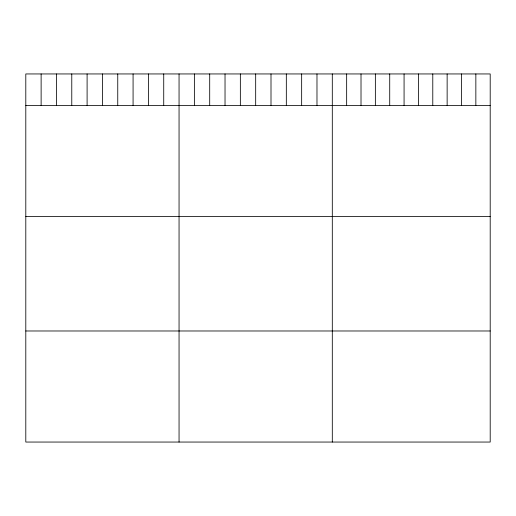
<?xml version="1.0" encoding="UTF-8"?>
<svg xmlns="http://www.w3.org/2000/svg" width="516" height="516" viewBox="0 0 516 516"><rect width="100%" height="100%" fill="white"/><g stroke="black" fill="none" stroke-linecap="round" stroke-linejoin="round"><path stroke-width="0.77" d="M490.2 105.47L490.2 442.051L25.8 442.051L25.8 73.949L490.2 73.949L490.2 105.47L25.8 105.47M25.8 216.546L490.2 216.546M25.8 330.982L490.2 330.982M475.849 73.949L475.849 105.47M461.491 73.949L461.491 105.47M447.14 73.949L447.14 105.47M432.782 73.949L432.782 105.47M418.431 73.949L418.431 105.47M404.073 73.949L404.073 105.47M389.722 73.949L389.722 105.47M375.364 73.949L375.364 105.47M361.013 73.949L361.013 105.47M346.655 73.949L346.655 105.47M332.304 73.949L332.304 442.051M316.979 73.949L316.979 105.47M301.654 73.949L301.654 105.47M286.328 73.949L286.328 105.47M271.003 73.949L271.003 105.47M255.678 73.949L255.678 105.47M240.353 73.949L240.353 105.47M225.028 73.949L225.028 105.47M209.702 73.949L209.702 105.47M194.377 73.949L194.377 105.47M179.052 73.949L179.052 442.051M163.727 73.949L163.727 105.47M148.402 73.949L148.402 105.47M133.076 73.949L133.076 105.47M117.751 73.949L117.751 105.47M102.426 73.949L102.426 105.47M87.101 73.949L87.101 105.47M71.776 73.949L71.776 105.47M56.45 73.949L56.45 105.47M41.125 73.949L41.125 105.47"/></g></svg>
